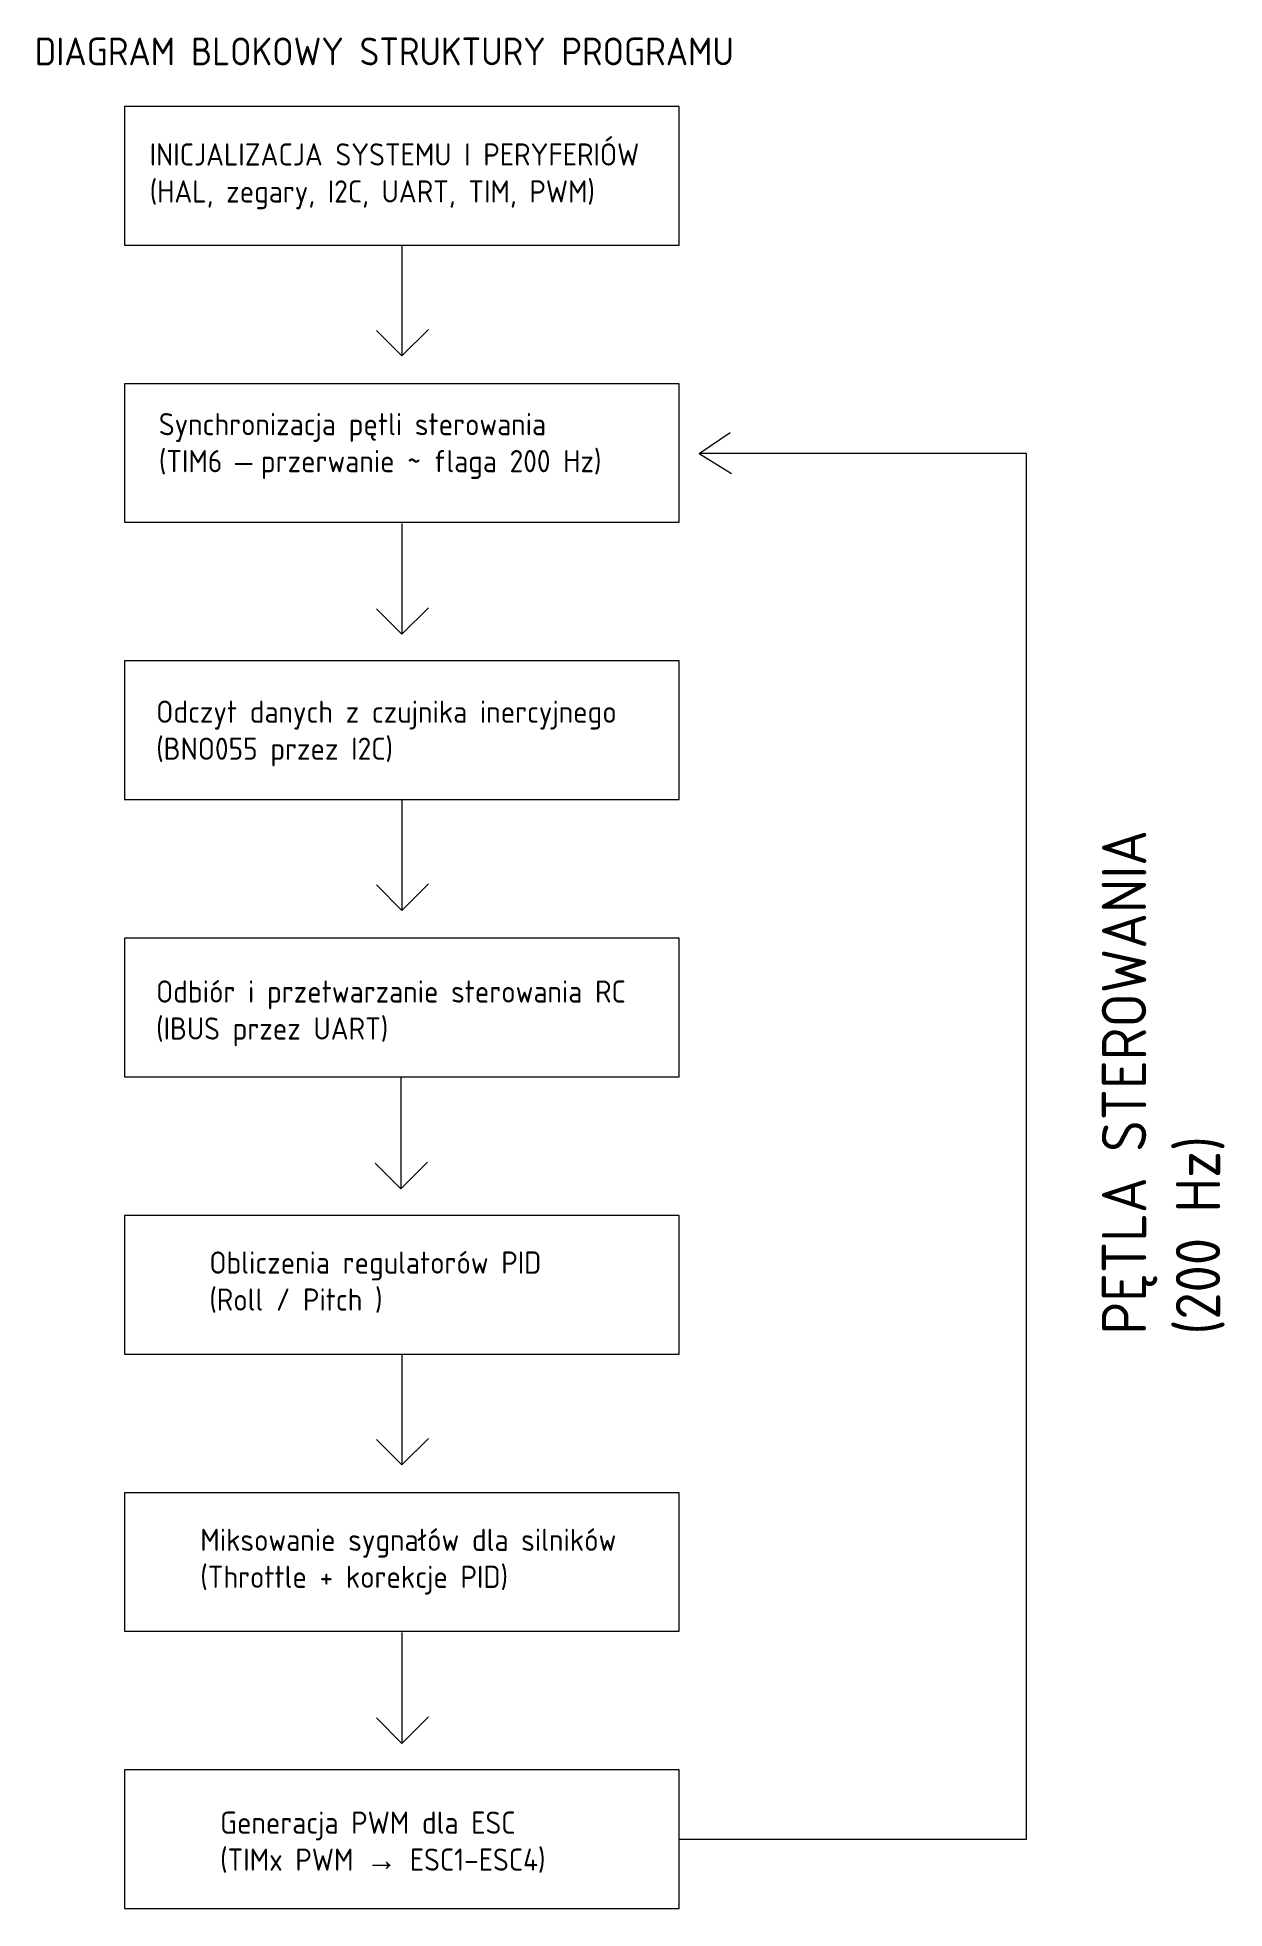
# Model space of a CAD drawing. Header units: millimetres. Extents: x -786 to 9916, y 0 to 16872.
import ezdxf

# ---------------------------------------------------------------- set-up
doc = ezdxf.new("R2010")
doc.units = ezdxf.units.MM
doc.layers.get('0').update_dxf_attribs({"lineweight": 5})
doc.styles.get("Standard").update_dxf_attribs({"font": 'GENISO.shx'})

msp = doc.modelspace()

# ---------------------------------------------------------------- linework, layer by layer
for p, q in [((2500, 15000), (2500, 14000)), ((2500, 14000), (2270, 14230)), ((2500, 14000), (2740, 14240)), ((5180, 13120), (5460, 13310)), ((8130, 13120), (5180, 13120)), ((5180, 13120), (5470, 12940)), ((8130, 625), (8130, 13120)), ((2500, 12490), (2500, 11490)), ((2500, 11490), (2270, 11720)), ((2500, 11490), (2740, 11730)), ((2500, 10000), (2500, 9000)), ((2500, 9000), (2270, 9230)), ((2500, 9000), (2740, 9240)), ((2490, 7490), (2490, 6490)), ((2490, 6490), (2260, 6720)), ((2490, 6490), (2730, 6730)), ((2500, 5000), (2500, 4000)), ((2500, 4000), (2270, 4230)), ((2500, 4000), (2740, 4240)), ((2500, 2490), (2500, 1490)), ((2500, 1490), (2270, 1720)), ((2500, 1490), (2740, 1730)), ((5000, 625), (8130, 625))]:
    msp.add_line(p, q)
for points in [[(0, 15000), (5000, 15000), (5000, 16250), (0, 16250)], [(0, 12500), (5000, 12500), (5000, 13750), (0, 13750)], [(0, 10000), (5000, 10000), (5000, 11250), (0, 11250)], [(0, 7500), (5000, 7500), (5000, 8750), (0, 8750)], [(0, 5000), (5000, 5000), (5000, 6250), (0, 6250)], [(0, 2500), (5000, 2500), (5000, 3750), (0, 3750)], [(0, 0), (5000, 0), (5000, 1250), (0, 1250)]]:
    msp.add_lwpolyline(points, close=True)

# ---------------------------------------------------------------- texts
at = {"attachment_point": 1}
for s, insert, char_height in [('^IDIAGRAM BLOKOWY STRUKTURY PROGRAMU', (-1810, 16871), 250), ('INICJALIZACJA SYSTEMU I PERYFERIÓW\\P(HAL, zegary, I2C, UART, TIM, PWM)', (226, 15917), 200), ('Synchronizacja pętli sterowania\\P(TIM6 {\\fArial|b0|i0|c238|p34;– }przerwanie ~ flaga 200 Hz)', (309, 13485), 200)]:
    msp.add_mtext_dynamic_manual_height_columns(s, width=9288.7, gutter_width=0.699, heights=[0], dxfattribs=dict(at, insert=insert, char_height=char_height))
at = {"char_height": 200, "attachment_point": 1}
for s, insert, width in [('Odczyt danych z czujnika inercyjnego\\P(BNO055 przez I2C)', (285, 10892), 4616.19), ('Odbiór i przetwarzanie sterowania RC\\P(IBUS przez UART)', (284, 8369), 4620), ('Obliczenia regulatorów PID\\P(Roll / Pitch )', (764, 5925), 3287.96), ('Miksowanie sygnałów dla silników\\P(Throttle + korekcje PID)\\P', (682, 3425), 4096.58), ('Generacja PWM dla ESC\\P(TIMx PWM → ESC1–ESC4)\\P', (861, 875), 3375.67)]:
    msp.add_mtext(s, dxfattribs=dict(at, insert=insert, width=width))
at = {"insert": (8810, 5176), "char_height": 400, "width": 14954.32, "attachment_point": 1, "rotation": 90}
msp.add_mtext('PĘTLA STEROWANIA\\P(200 Hz)', dxfattribs=at)

doc.saveas('drawing.dxf')
